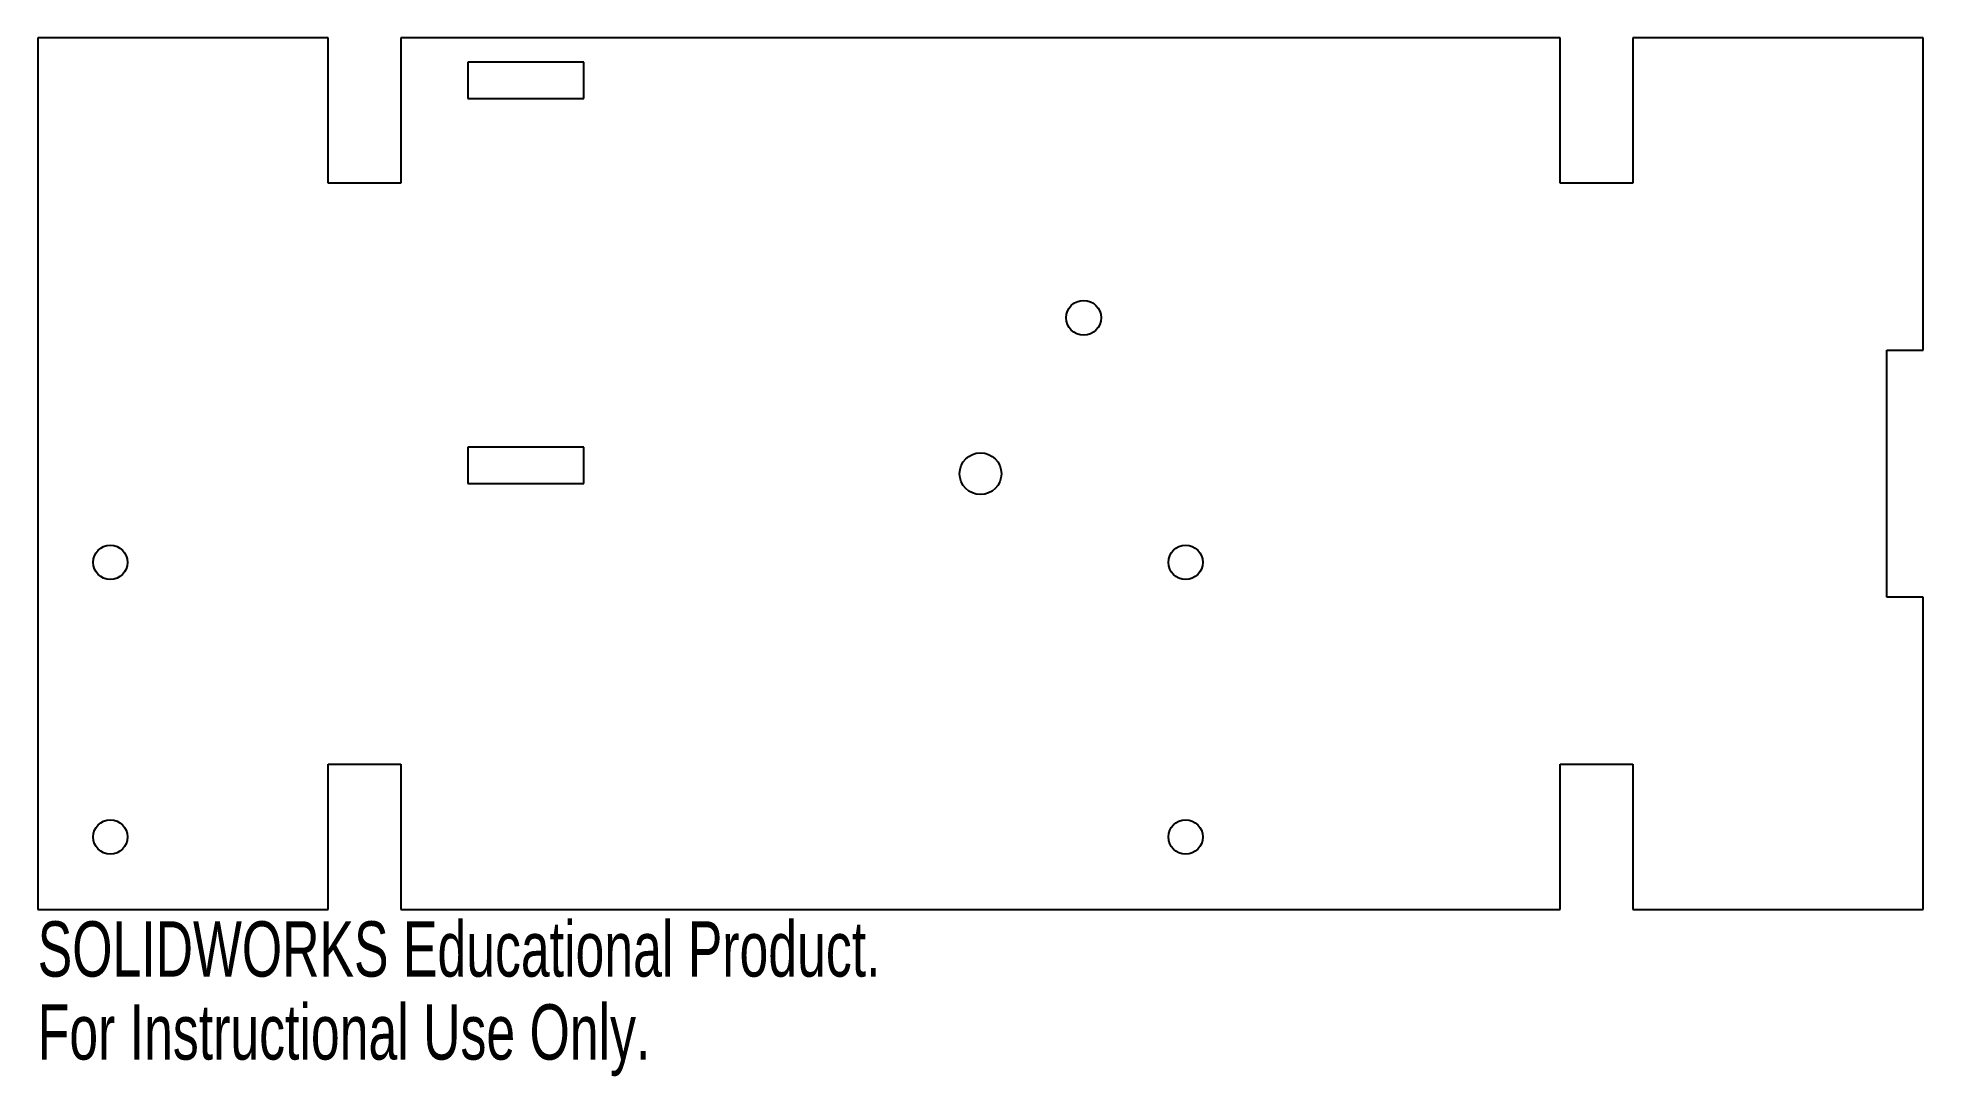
# Model space of a CAD drawing. Header units: inches. Extents: x -6.49 to 0, y -0.57 to 3.
import ezdxf

# ---------------------------------------------------------------- set-up
doc = ezdxf.new("R2010")
doc.units = ezdxf.units.IN
doc.header["$MEASUREMENT"] = 0
doc.styles.add('SLDTEXTSTYLE0', font='TXT', dxfattribs={"width": 0.7})

msp = doc.modelspace()

# ---------------------------------------------------------------- linework, layer by layer
at = {"color": 7, "linetype": 'Continuous', "lineweight": 25}
for p, q in [((-5.49, 3), (-6.49, 3)), ((-6.49, 3), (-6.49, 0)), ((-5.49, 2.5), (-5.49, 3)), ((-5.24, 3), (-5.24, 2.5)), ((-1.25, 3), (-5.24, 3)), ((-1.25, 2.5), (-1.25, 3)), ((-1, 3), (-1, 2.5)), ((0, 3), (-1, 3)), ((0, 1.925), (0, 3)), ((-4.6098, 2.9157), (-5.0098, 2.9157)), ((-5.0098, 2.9157), (-5.0098, 2.7907)), ((-4.6098, 2.7907), (-4.6098, 2.9157)), ((-5.0098, 2.7907), (-4.6098, 2.7907)), ((-5.24, 2.5), (-5.49, 2.5)), ((-1, 2.5), (-1.25, 2.5)), ((-0.125, 1.925), (0, 1.925)), ((-0.125, 1.075), (-0.125, 1.925)), ((-4.6098, 1.5907), (-5.0098, 1.5907)), ((-5.0098, 1.5907), (-5.0098, 1.4657)), ((-4.6098, 1.4657), (-4.6098, 1.5907)), ((-5.0098, 1.4657), (-4.6098, 1.4657)), ((0, 1.075), (-0.125, 1.075)), ((0, 0), (0, 1.075)), ((-5.49, 0.5), (-5.24, 0.5)), ((-5.49, 0), (-5.49, 0.5)), ((-5.24, 0.5), (-5.24, 0)), ((-1.25, 0.5), (-1, 0.5)), ((-1.25, 0), (-1.25, 0.5)), ((-1, 0.5), (-1, 0)), ((-6.49, 0), (-5.49, 0)), ((-5.24, 0), (-1.25, 0)), ((-1, 0), (0, 0))]:
    msp.add_line(p, q, dxfattribs=at)
for centre, radius in [((-2.89, 2.0364), 0.06), ((-3.245, 1.5), 0.072), ((-6.24, 1.1949), 0.0591), ((-2.5392, 1.1949), 0.0591), ((-6.24, 0.25), 0.0591), ((-2.5392, 0.25), 0.0591)]:
    msp.add_circle(centre, radius, dxfattribs=at)

# ---------------------------------------------------------------- texts
at = {"color": 7, "linetype": 'Continuous', "char_height": 0.1903, "attachment_point": 1, "style": 'SLDTEXTSTYLE0'}
for s, insert in [('SOLIDWORKS Educational Product.', (-6.49, -0.0401)), ('For Instructional Use Only.', (-6.49, -0.3256))]:
    msp.add_mtext(s, dxfattribs=dict(at, insert=insert))

doc.saveas('drawing.dxf')
